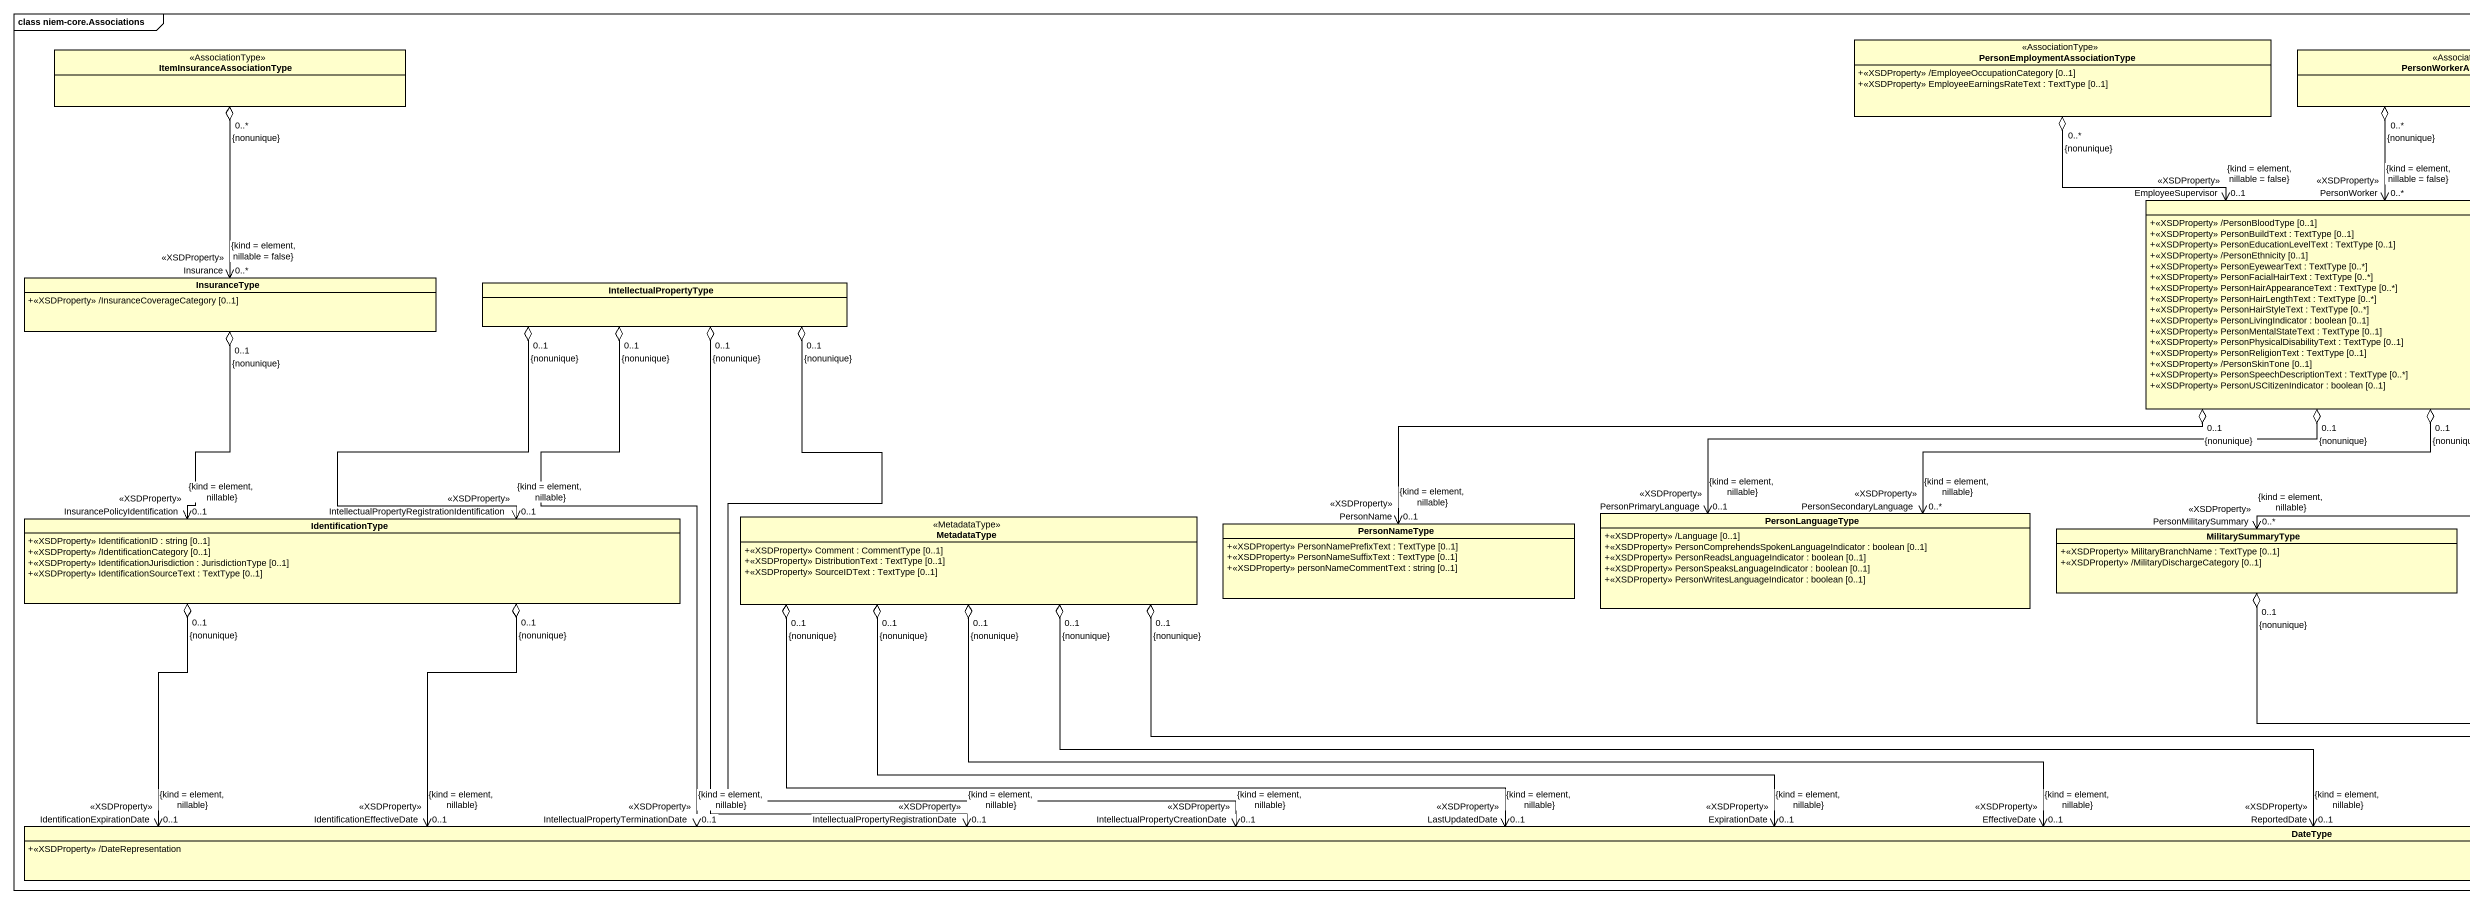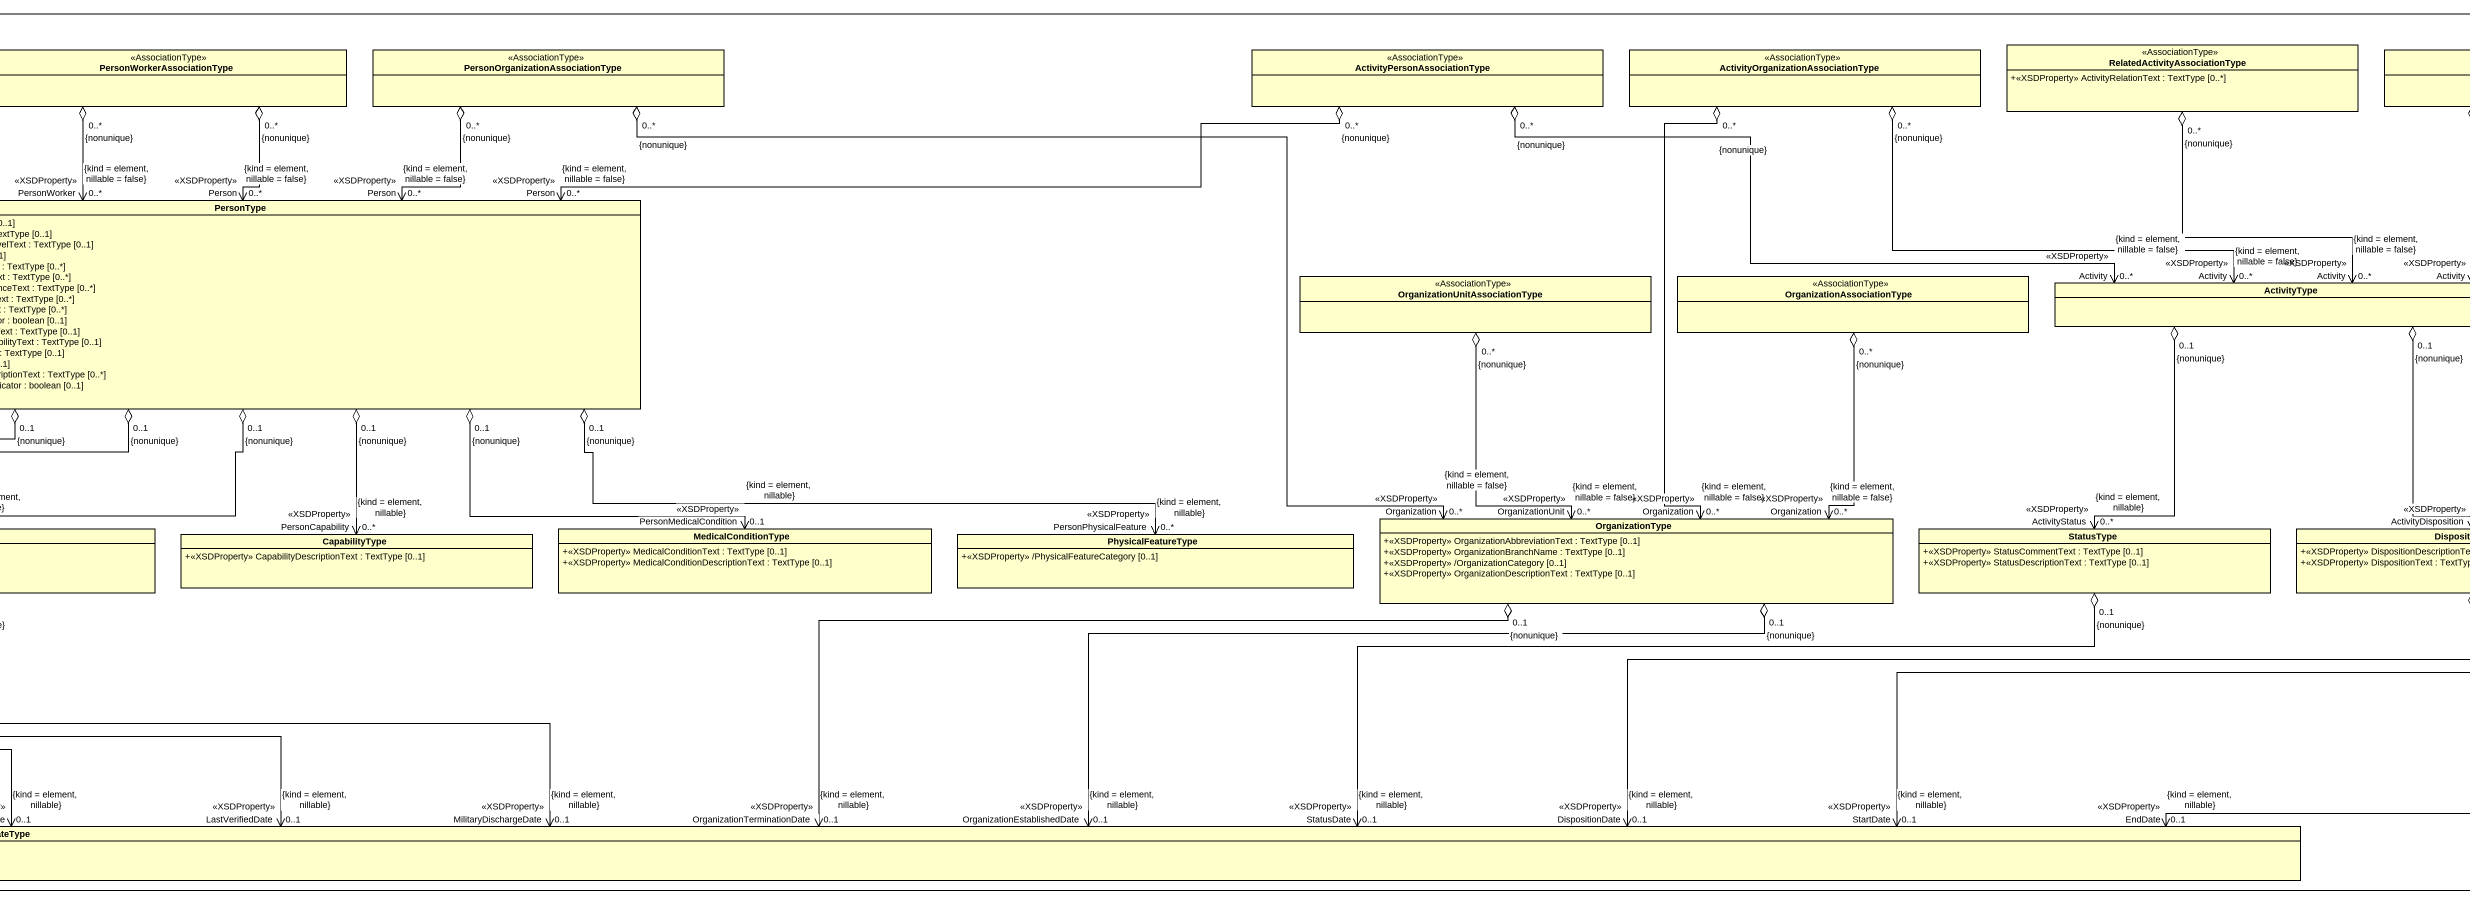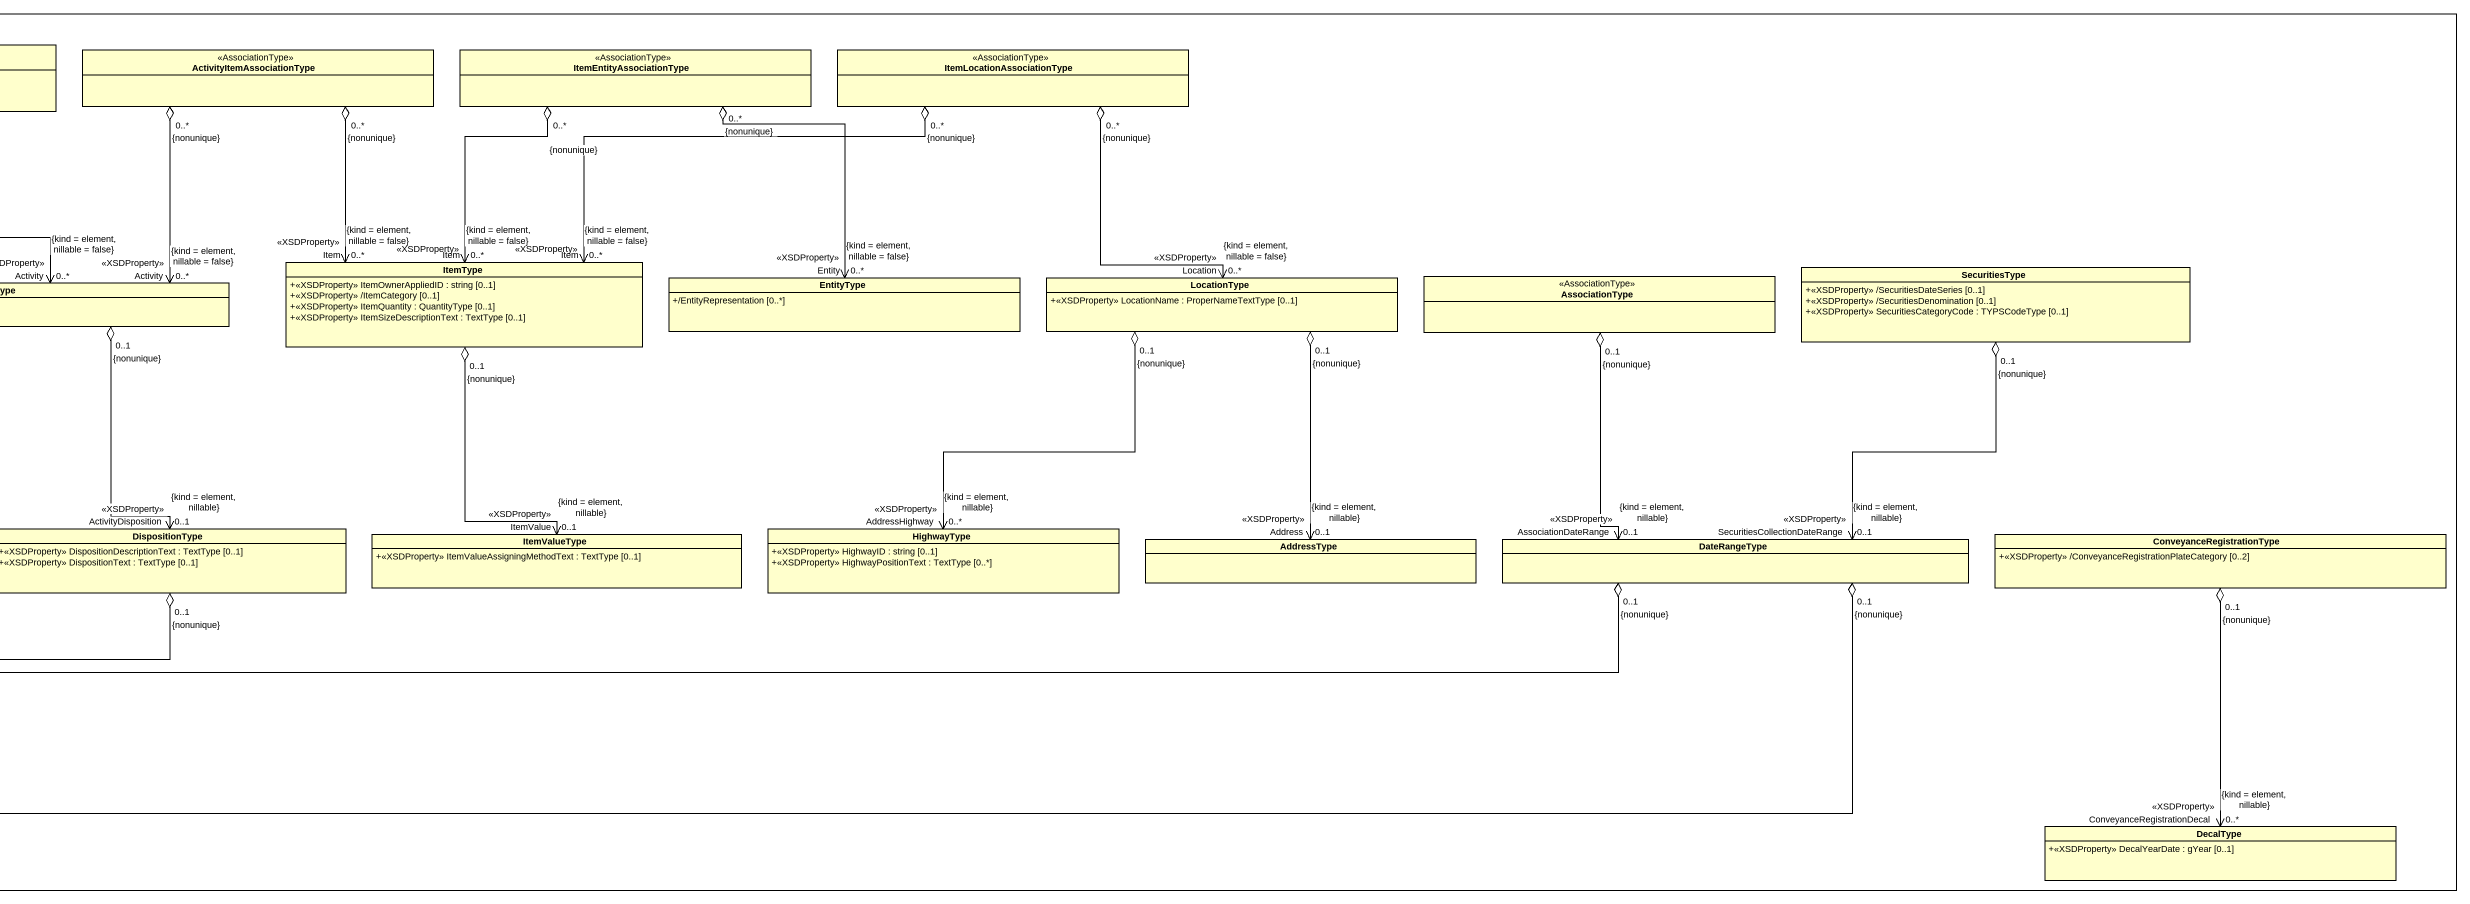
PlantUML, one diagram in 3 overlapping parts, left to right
@startuml
mainframe class niem-core.Associations
hide circle
hide empty members
skinparam classAttributeIconSize 0
class "PersonEmploymentAssociationType" as PersonEmploymentAssociationT <<AssociationType>> {
  +<<XSDProperty>> /EmployeeOccupationCategory [0..1]
  +<<XSDProperty>> EmployeeEarningsRateText : TextType [0..1]
}
class "RelatedActivityAssociationType" as RelatedActivityAssociationTy <<AssociationType>> {
  +<<XSDProperty>> ActivityRelationText : TextType [0..*]
}
class ItemInsuranceAssociationType <<AssociationType>>
class PersonWorkerAssociationType <<AssociationType>>
class "PersonOrganizationAssociationType" as PersonOrganizationAssociatio <<AssociationType>>
class "ActivityPersonAssociationType" as ActivityPersonAssociationTyp <<AssociationType>>
class "ActivityOrganizationAssociationType" as ActivityOrganizationAssociat <<AssociationType>>
class ActivityItemAssociationType <<AssociationType>>
class ItemEntityAssociationType <<AssociationType>>
class ItemLocationAssociationType <<AssociationType>>
class PersonType {
  +<<XSDProperty>> /PersonBloodType [0..1]
  +<<XSDProperty>> PersonBuildText : TextType [0..1]
  +<<XSDProperty>> PersonEducationLevelText : TextType [0..1]
  +<<XSDProperty>> /PersonEthnicity [0..1]
  +<<XSDProperty>> PersonEyewearText : TextType [0..*]
  +<<XSDProperty>> PersonFacialHairText : TextType [0..*]
  +<<XSDProperty>> PersonHairAppearanceText : TextType [0..*]
  +<<XSDProperty>> PersonHairLengthText : TextType [0..*]
  +<<XSDProperty>> PersonHairStyleText : TextType [0..*]
  +<<XSDProperty>> PersonLivingIndicator : boolean [0..1]
  +<<XSDProperty>> PersonMentalStateText : TextType [0..1]
  +<<XSDProperty>> PersonPhysicalDisabilityText : TextType [0..1]
  +<<XSDProperty>> PersonReligionText : TextType [0..1]
  +<<XSDProperty>> /PersonSkinTone [0..1]
  +<<XSDProperty>> PersonSpeechDescriptionText : TextType [0..*]
  +<<XSDProperty>> PersonUSCitizenIndicator : boolean [0..1]
}
class InsuranceType {
  +<<XSDProperty>> /InsuranceCoverageCategory [0..1]
}
class "OrganizationUnitAssociationType" as OrganizationUnitAssociationT <<AssociationType>>
class OrganizationAssociationType <<AssociationType>>
class ItemType {
  +<<XSDProperty>> ItemOwnerAppliedID : string [0..1]
  +<<XSDProperty>> /ItemCategory [0..1]
  +<<XSDProperty>> ItemQuantity : QuantityType [0..1]
  +<<XSDProperty>> ItemSizeDescriptionText : TextType [0..1]
}
class EntityType {
  +/EntityRepresentation [0..*]
}
class LocationType {
  +<<XSDProperty>> LocationName : ProperNameTextType [0..1]
}
class AssociationType <<AssociationType>>
class SecuritiesType {
  +<<XSDProperty>> /SecuritiesDateSeries [0..1]
  +<<XSDProperty>> /SecuritiesDenomination [0..1]
  +<<XSDProperty>> SecuritiesCategoryCode : TYPSCodeType [0..1]
}
class IntellectualPropertyType
class ActivityType
class PersonLanguageType {
  +<<XSDProperty>> /Language [0..1]
  +<<XSDProperty>> PersonComprehendsSpokenLanguageIndicator : boolean [0..1]
  +<<XSDProperty>> PersonReadsLanguageIndicator : boolean [0..1]
  +<<XSDProperty>> PersonSpeaksLanguageIndicator : boolean [0..1]
  +<<XSDProperty>> PersonWritesLanguageIndicator : boolean [0..1]
}
class IdentificationType {
  +<<XSDProperty>> IdentificationID : string [0..1]
  +<<XSDProperty>> /IdentificationCategory [0..1]
  +<<XSDProperty>> IdentificationJurisdiction : JurisdictionType [0..1]
  +<<XSDProperty>> IdentificationSourceText : TextType [0..1]
}
class MetadataType <<MetadataType>> {
  +<<XSDProperty>> Comment : CommentType [0..1]
  +<<XSDProperty>> DistributionText : TextType [0..1]
  +<<XSDProperty>> SourceIDText : TextType [0..1]
}
class PersonNameType {
  +<<XSDProperty>> PersonNamePrefixText : TextType [0..1]
  +<<XSDProperty>> PersonNameSuffixText : TextType [0..1]
  +<<XSDProperty>> personNameCommentText : string [0..1]
}
class MilitarySummaryType {
  +<<XSDProperty>> MilitaryBranchName : TextType [0..1]
  +<<XSDProperty>> /MilitaryDischargeCategory [0..1]
}
class CapabilityType {
  +<<XSDProperty>> CapabilityDescriptionText : TextType [0..1]
}
class MedicalConditionType {
  +<<XSDProperty>> MedicalConditionText : TextType [0..1]
  +<<XSDProperty>> MedicalConditionDescriptionText : TextType [0..1]
}
class PhysicalFeatureType {
  +<<XSDProperty>> /PhysicalFeatureCategory [0..1]
}
class OrganizationType {
  +<<XSDProperty>> OrganizationAbbreviationText : TextType [0..1]
  +<<XSDProperty>> OrganizationBranchName : TextType [0..1]
  +<<XSDProperty>> /OrganizationCategory [0..1]
  +<<XSDProperty>> OrganizationDescriptionText : TextType [0..1]
}
class StatusType {
  +<<XSDProperty>> StatusCommentText : TextType [0..1]
  +<<XSDProperty>> StatusDescriptionText : TextType [0..1]
}
class DispositionType {
  +<<XSDProperty>> DispositionDescriptionText : TextType [0..1]
  +<<XSDProperty>> DispositionText : TextType [0..1]
}
class ItemValueType {
  +<<XSDProperty>> ItemValueAssigningMethodText : TextType [0..1]
}
class HighwayType {
  +<<XSDProperty>> HighwayID : string [0..1]
  +<<XSDProperty>> HighwayPositionText : TextType [0..*]
}
class AddressType
class DateRangeType
class ConveyanceRegistrationType {
  +<<XSDProperty>> /ConveyanceRegistrationPlateCategory [0..2]
}
class DateType {
  +<<XSDProperty>> /DateRepresentation
}
class DecalType {
  +<<XSDProperty>> DecalYearDate : gYear [0..1]
}
PersonEmploymentAssociationT "0..*\n{nonunique}" o-right-> "EmployeeSupervisor\n<<XSDProperty>>\n0..1\n{kind = element, nillable = false}" PersonType
RelatedActivityAssociationTy "0..*\n{nonunique}" o--> "Activity\n<<XSDProperty>>\n0..*\n{kind = element, nillable = false}" ActivityType
ItemInsuranceAssociationType "0..*\n{nonunique}" o--> "Insurance\n<<XSDProperty>>\n0..*\n{kind = element, nillable = false}" InsuranceType
PersonWorkerAssociationType "0..*\n{nonunique}" o--> "PersonWorker\n<<XSDProperty>>\n0..*\n{kind = element, nillable = false}" PersonType
PersonWorkerAssociationType "0..*\n{nonunique}" o--> "Person\n<<XSDProperty>>\n0..*\n{kind = element, nillable = false}" PersonType
PersonOrganizationAssociatio "0..*\n{nonunique}" o--> "Person\n<<XSDProperty>>\n0..*\n{kind = element, nillable = false}" PersonType
PersonOrganizationAssociatio "0..*\n{nonunique}" o-right-> "Organization\n<<XSDProperty>>\n0..*\n{kind = element, nillable = false}" OrganizationType
ActivityPersonAssociationTyp "0..*\n{nonunique}" o-left-> "Person\n<<XSDProperty>>\n0..*\n{kind = element, nillable = false}" PersonType
ActivityPersonAssociationTyp "0..*\n{nonunique}" o-right-> "Activity\n<<XSDProperty>>\n0..*\n{kind = element, nillable = false}" ActivityType
ActivityOrganizationAssociat "0..*\n{nonunique}" o-right-> "Activity\n<<XSDProperty>>\n0..*\n{kind = element, nillable = false}" ActivityType
ActivityOrganizationAssociat "0..*\n{nonunique}" o--> "Organization\n<<XSDProperty>>\n0..*\n{kind = element, nillable = false}" OrganizationType
ActivityItemAssociationType "0..*\n{nonunique}" o--> "Item\n<<XSDProperty>>\n0..*\n{kind = element, nillable = false}" ItemType
ActivityItemAssociationType "0..*\n{nonunique}" o--> "Activity\n<<XSDProperty>>\n0..*\n{kind = element, nillable = false}" ActivityType
ItemEntityAssociationType "0..*\n{nonunique}" o--> "Item\n<<XSDProperty>>\n0..*\n{kind = element, nillable = false}" ItemType
ItemEntityAssociationType "0..*\n{nonunique}" o--> "Entity\n<<XSDProperty>>\n0..*\n{kind = element, nillable = false}" EntityType
ItemLocationAssociationType "0..*\n{nonunique}" o-left-> "Item\n<<XSDProperty>>\n0..*\n{kind = element, nillable = false}" ItemType
ItemLocationAssociationType "0..*\n{nonunique}" o--> "Location\n<<XSDProperty>>\n0..*\n{kind = element, nillable = false}" LocationType
PersonType "0..1\n{nonunique}" o-left-> "PersonPrimaryLanguage\n<<XSDProperty>>\n0..1\n{kind = element, nillable}" PersonLanguageType
PersonType "0..1\n{nonunique}" o-left-> "PersonSecondaryLanguage\n<<XSDProperty>>\n0..*\n{kind = element, nillable}" PersonLanguageType
PersonType "0..1\n{nonunique}" o-left-> "PersonName\n<<XSDProperty>>\n0..1\n{kind = element, nillable}" PersonNameType
PersonType "0..1\n{nonunique}" o--> "PersonMilitarySummary\n<<XSDProperty>>\n0..*\n{kind = element, nillable}" MilitarySummaryType
PersonType "0..1\n{nonunique}" o--> "PersonCapability\n<<XSDProperty>>\n0..*\n{kind = element, nillable}" CapabilityType
PersonType "0..1\n{nonunique}" o-right-> "PersonMedicalCondition\n<<XSDProperty>>\n0..1\n{kind = element, nillable}" MedicalConditionType
PersonType "0..1\n{nonunique}" o-right-> "PersonPhysicalFeature\n<<XSDProperty>>\n0..*\n{kind = element, nillable}" PhysicalFeatureType
InsuranceType "0..1\n{nonunique}" o--> "InsurancePolicyIdentification\n<<XSDProperty>>\n0..1\n{kind = element, nillable}" IdentificationType
OrganizationUnitAssociationT "0..*\n{nonunique}" o--> "OrganizationUnit\n<<XSDProperty>>\n0..*\n{kind = element, nillable = false}" OrganizationType
OrganizationAssociationType "0..*\n{nonunique}" o--> "Organization\n<<XSDProperty>>\n0..*\n{kind = element, nillable = false}" OrganizationType
ItemType "0..1\n{nonunique}" o--> "ItemValue\n<<XSDProperty>>\n0..1\n{kind = element, nillable}" ItemValueType
LocationType "0..1\n{nonunique}" o--> "AddressHighway\n<<XSDProperty>>\n0..*\n{kind = element, nillable}" HighwayType
LocationType "0..1\n{nonunique}" o--> "Address\n<<XSDProperty>>\n0..1\n{kind = element, nillable}" AddressType
AssociationType "0..1\n{nonunique}" o--> "AssociationDateRange\n<<XSDProperty>>\n0..1\n{kind = element, nillable}" DateRangeType
SecuritiesType "0..1\n{nonunique}" o--> "SecuritiesCollectionDateRange\n<<XSDProperty>>\n0..1\n{kind = element, nillable}" DateRangeType
IntellectualPropertyType "0..1\n{nonunique}" o--> "IntellectualPropertyRegistrationIdentification\n<<XSDProperty>>\n0..1\n{kind = element, nillable}" IdentificationType
IntellectualPropertyType "0..1\n{nonunique}" o-right-> "IntellectualPropertyTerminationDate\n<<XSDProperty>>\n0..1\n{kind = element, nillable}" DateType
IntellectualPropertyType "0..1\n{nonunique}" o-right-> "IntellectualPropertyRegistrationDate\n<<XSDProperty>>\n0..1\n{kind = element, nillable}" DateType
IntellectualPropertyType "0..1\n{nonunique}" o-right-> "IntellectualPropertyCreationDate\n<<XSDProperty>>\n0..1\n{kind = element, nillable}" DateType
ActivityType "0..1\n{nonunique}" o--> "ActivityStatus\n<<XSDProperty>>\n0..*\n{kind = element, nillable}" StatusType
ActivityType "0..1\n{nonunique}" o--> "ActivityDisposition\n<<XSDProperty>>\n0..1\n{kind = element, nillable}" DispositionType
IdentificationType "0..1\n{nonunique}" o-right-> "IdentificationExpirationDate\n<<XSDProperty>>\n0..1\n{kind = element, nillable}" DateType
IdentificationType "0..1\n{nonunique}" o-right-> "IdentificationEffectiveDate\n<<XSDProperty>>\n0..1\n{kind = element, nillable}" DateType
MetadataType "0..1\n{nonunique}" o-right-> "LastUpdatedDate\n<<XSDProperty>>\n0..1\n{kind = element, nillable}" DateType
MetadataType "0..1\n{nonunique}" o-right-> "ExpirationDate\n<<XSDProperty>>\n0..1\n{kind = element, nillable}" DateType
MetadataType "0..1\n{nonunique}" o-right-> "EffectiveDate\n<<XSDProperty>>\n0..1\n{kind = element, nillable}" DateType
MetadataType "0..1\n{nonunique}" o-right-> "ReportedDate\n<<XSDProperty>>\n0..1\n{kind = element, nillable}" DateType
MetadataType "0..1\n{nonunique}" o-right-> "LastVerifiedDate\n<<XSDProperty>>\n0..1\n{kind = element, nillable}" DateType
MilitarySummaryType "0..1\n{nonunique}" o--> "MilitaryDischargeDate\n<<XSDProperty>>\n0..1\n{kind = element, nillable}" DateType
OrganizationType "0..1\n{nonunique}" o-left-> "OrganizationTerminationDate\n<<XSDProperty>>\n0..1\n{kind = element, nillable}" DateType
OrganizationType "0..1\n{nonunique}" o-left-> "OrganizationEstablishedDate\n<<XSDProperty>>\n0..1\n{kind = element, nillable}" DateType
StatusType "0..1\n{nonunique}" o-left-> "StatusDate\n<<XSDProperty>>\n0..1\n{kind = element, nillable}" DateType
DispositionType "0..1\n{nonunique}" o-left-> "DispositionDate\n<<XSDProperty>>\n0..1\n{kind = element, nillable}" DateType
DateRangeType "0..1\n{nonunique}" o-left-> "StartDate\n<<XSDProperty>>\n0..1\n{kind = element, nillable}" DateType
DateRangeType "0..1\n{nonunique}" o-left-> "EndDate\n<<XSDProperty>>\n0..1\n{kind = element, nillable}" DateType
ConveyanceRegistrationType "0..1\n{nonunique}" o--> "ConveyanceRegistrationDecal\n<<XSDProperty>>\n0..*\n{kind = element, nillable}" DecalType
@enduml
